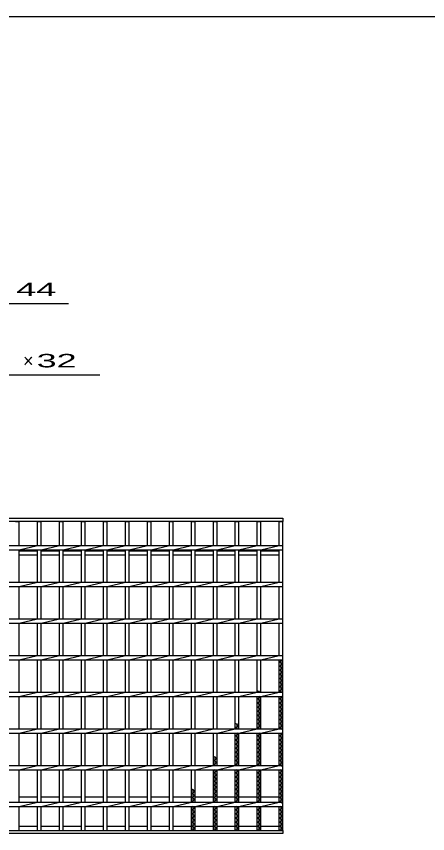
# Model space of a CAD drawing. Units: millimetres, scale not verified. Extents: x -1820 to 1731, y -1282 to 1054.
# Drawn here: x -788 to -227, y -61 to 1054 of the extents above; entities that cross this region are included whole.
import ezdxf
from ezdxf.enums import TextEntityAlignment as Align

# ---------------------------------------------------------------- set-up
doc = ezdxf.new("R2010")
doc.units = ezdxf.units.MM
doc.header["$LTSCALE"] = 10
for name, color, linetype, lineweight in [('0_2', 150, 'Continuous', 25), ('16', 3, 'Continuous', 25), ('22', 4, 'Continuous', 25)]:
    doc.layers.add(name, color=color, linetype=linetype, lineweight=lineweight)
doc.styles.add('ベクトル', font='')
doc.styles.get('ベクトル').set_extended_font_data('ベクトル')

msp = doc.modelspace()

# ---------------------------------------------------------------- linework, layer by layer
at = {"layer": '0_2'}
msp.add_line((-1729, 1053.5), (1731, 1053.5), dxfattribs=at)
at = {"layer": '16'}
for p, q in [((-1419, 369), (-424, 369)), ((-424, 369), (-424, 364.5)), ((-424, 364.5), (-1419, 364.5)), ((-789, 364.5), (-784, 364.5)), ((-784, 331.75), (-784, 364.5)), ((-759, 331.75), (-759, 364.5)), ((-759, 364.5), (-754, 364.5)), ((-754, 331.75), (-754, 364.5)), ((-729, 331.75), (-729, 364.5)), ((-729, 364.5), (-724, 364.5)), ((-724, 331.75), (-724, 364.5)), ((-699, 331.75), (-699, 364.5)), ((-699, 364.5), (-694, 364.5)), ((-694, 331.75), (-694, 364.5)), ((-669, 331.75), (-669, 364.5)), ((-669, 364.5), (-664, 364.5)), ((-664, 331.75), (-664, 364.5)), ((-639, 331.75), (-639, 364.5)), ((-639, 364.5), (-634, 364.5)), ((-634, 331.75), (-634, 364.5)), ((-609, 331.75), (-609, 364.5)), ((-609, 364.5), (-604, 364.5)), ((-604, 331.75), (-604, 364.5)), ((-579, 331.75), (-579, 364.5)), ((-579, 364.5), (-574, 364.5)), ((-574, 331.75), (-574, 364.5)), ((-549, 331.75), (-549, 364.5)), ((-549, 364.5), (-544, 364.5)), ((-544, 331.75), (-544, 364.5)), ((-519, 331.75), (-519, 364.5)), ((-519, 364.5), (-514, 364.5)), ((-514, 331.75), (-514, 364.5)), ((-489, 331.75), (-489, 364.5)), ((-489, 364.5), (-484, 364.5)), ((-484, 331.75), (-484, 364.5)), ((-459, 331.75), (-459, 364.5)), ((-459, 364.5), (-454, 364.5)), ((-454, 331.75), (-454, 364.5)), ((-429, 331.75), (-429, 364.5)), ((-429, 364.5), (-424, 364.5)), ((-424, -56.5), (-424, 364.5)), ((-1419, 331.75), (-424, 331.75)), ((-1419, 326.25), (-424, 326.25)), ((-784, 326.25), (-759, 331.75)), ((-784, 281.75), (-784, 326.25)), ((-784, 324.5), (-759, 324.5)), ((-759, 281.75), (-759, 326.25)), ((-754, 326.25), (-729, 331.75)), ((-754, 281.75), (-754, 326.25)), ((-754, 324.5), (-729, 324.5)), ((-729, 281.75), (-729, 326.25)), ((-724, 326.25), (-699, 331.75)), ((-724, 281.75), (-724, 326.25)), ((-724, 324.5), (-699, 324.5)), ((-699, 281.75), (-699, 326.25)), ((-694, 326.25), (-669, 331.75)), ((-694, 281.75), (-694, 326.25)), ((-694, 324.5), (-669, 324.5)), ((-669, 281.75), (-669, 326.25)), ((-664, 326.25), (-639, 331.75)), ((-664, 281.75), (-664, 326.25)), ((-664, 324.5), (-639, 324.5)), ((-639, 281.75), (-639, 326.25)), ((-634, 326.25), (-609, 331.75)), ((-634, 281.75), (-634, 326.25)), ((-634, 324.5), (-609, 324.5)), ((-609, 281.75), (-609, 326.25)), ((-604, 326.25), (-579, 331.75)), ((-604, 281.75), (-604, 326.25)), ((-604, 324.5), (-579, 324.5)), ((-579, 281.75), (-579, 326.25)), ((-574, 326.25), (-549, 331.75)), ((-574, 281.75), (-574, 326.25)), ((-574, 324.5), (-549, 324.5)), ((-549, 281.75), (-549, 326.25)), ((-544, 326.25), (-519, 331.75)), ((-544, 281.75), (-544, 326.25)), ((-544, 324.5), (-519, 324.5)), ((-519, 281.75), (-519, 326.25)), ((-514, 326.25), (-489, 331.75)), ((-514, 281.75), (-514, 326.25)), ((-514, 324.5), (-489, 324.5)), ((-489, 281.75), (-489, 326.25)), ((-484, 326.25), (-459, 331.75)), ((-484, 281.75), (-484, 326.25)), ((-484, 324.5), (-459, 324.5)), ((-459, 281.75), (-459, 326.25)), ((-454, 326.25), (-429, 331.75)), ((-454, 281.75), (-454, 326.25)), ((-454, 324.5), (-429, 324.5)), ((-429, 281.75), (-429, 326.25)), ((-424, 326.25), (-424, 331.75)), ((-784, 319), (-759, 319)), ((-754, 319), (-729, 319)), ((-724, 319), (-699, 319)), ((-694, 319), (-669, 319)), ((-664, 319), (-639, 319)), ((-634, 319), (-609, 319)), ((-604, 319), (-579, 319)), ((-574, 319), (-549, 319)), ((-544, 319), (-519, 319)), ((-514, 319), (-489, 319)), ((-484, 319), (-459, 319)), ((-454, 319), (-429, 319)), ((-1419, 281.75), (-424, 281.75)), ((-784, 276.25), (-759, 281.75)), ((-754, 276.25), (-729, 281.75)), ((-724, 276.25), (-699, 281.75)), ((-694, 276.25), (-669, 281.75)), ((-664, 276.25), (-639, 281.75)), ((-634, 276.25), (-609, 281.75)), ((-604, 276.25), (-579, 281.75)), ((-574, 276.25), (-549, 281.75)), ((-544, 276.25), (-519, 281.75)), ((-514, 276.25), (-489, 281.75)), ((-484, 276.25), (-459, 281.75)), ((-454, 276.25), (-429, 281.75)), ((-424, 276.25), (-424, 281.75)), ((-1419, 276.25), (-424, 276.25)), ((-784, 231.75), (-784, 276.25)), ((-759, 231.75), (-759, 276.25)), ((-754, 231.75), (-754, 276.25)), ((-729, 231.75), (-729, 276.25)), ((-724, 231.75), (-724, 276.25)), ((-699, 231.75), (-699, 276.25)), ((-694, 231.75), (-694, 276.25)), ((-669, 231.75), (-669, 276.25)), ((-664, 231.75), (-664, 276.25)), ((-639, 231.75), (-639, 276.25)), ((-634, 231.75), (-634, 276.25)), ((-609, 231.75), (-609, 276.25)), ((-604, 231.75), (-604, 276.25)), ((-579, 231.75), (-579, 276.25)), ((-574, 231.75), (-574, 276.25)), ((-549, 231.75), (-549, 276.25)), ((-544, 231.75), (-544, 276.25)), ((-519, 231.75), (-519, 276.25)), ((-514, 231.75), (-514, 276.25)), ((-489, 231.75), (-489, 276.25)), ((-484, 231.75), (-484, 276.25)), ((-459, 231.75), (-459, 276.25)), ((-454, 231.75), (-454, 276.25)), ((-429, 231.75), (-429, 276.25)), ((-1419, 231.75), (-424, 231.75)), ((-1419, 226.25), (-424, 226.25)), ((-784, 226.25), (-759, 231.75)), ((-784, 181.75), (-784, 226.25)), ((-759, 181.75), (-759, 226.25)), ((-754, 226.25), (-729, 231.75)), ((-754, 181.75), (-754, 226.25)), ((-729, 181.75), (-729, 226.25)), ((-724, 226.25), (-699, 231.75)), ((-724, 181.75), (-724, 226.25)), ((-699, 181.75), (-699, 226.25)), ((-694, 226.25), (-669, 231.75)), ((-694, 181.75), (-694, 226.25)), ((-669, 181.75), (-669, 226.25)), ((-664, 226.25), (-639, 231.75)), ((-664, 181.75), (-664, 226.25)), ((-639, 181.75), (-639, 226.25)), ((-634, 226.25), (-609, 231.75)), ((-634, 181.75), (-634, 226.25)), ((-609, 181.75), (-609, 226.25)), ((-604, 226.25), (-579, 231.75)), ((-604, 181.75), (-604, 226.25)), ((-579, 181.75), (-579, 226.25)), ((-574, 226.25), (-549, 231.75)), ((-574, 181.75), (-574, 226.25)), ((-549, 181.75), (-549, 226.25)), ((-544, 226.25), (-519, 231.75)), ((-544, 181.75), (-544, 226.25)), ((-519, 181.75), (-519, 226.25)), ((-514, 226.25), (-489, 231.75)), ((-514, 181.75), (-514, 226.25)), ((-489, 181.75), (-489, 226.25)), ((-484, 226.25), (-459, 231.75)), ((-484, 181.75), (-484, 226.25)), ((-459, 181.75), (-459, 226.25)), ((-454, 226.25), (-429, 231.75)), ((-454, 181.75), (-454, 226.25)), ((-429, 181.75), (-429, 226.25)), ((-424, 226.25), (-424, 231.75)), ((-1419, 181.75), (-424, 181.75)), ((-784, 176.25), (-759, 181.75)), ((-754, 176.25), (-729, 181.75)), ((-724, 176.25), (-699, 181.75)), ((-694, 176.25), (-669, 181.75)), ((-664, 176.25), (-639, 181.75)), ((-634, 176.25), (-609, 181.75)), ((-604, 176.25), (-579, 181.75)), ((-574, 176.25), (-549, 181.75)), ((-544, 176.25), (-519, 181.75)), ((-514, 176.25), (-489, 181.75)), ((-484, 176.25), (-459, 181.75)), ((-454, 176.25), (-429, 181.75)), ((-424, 176.25), (-424, 181.75)), ((-1419, 176.25), (-424, 176.25)), ((-784, 131.75), (-784, 176.25)), ((-759, 131.75), (-759, 176.25)), ((-754, 131.75), (-754, 176.25)), ((-729, 131.75), (-729, 176.25)), ((-724, 131.75), (-724, 176.25)), ((-699, 131.75), (-699, 176.25)), ((-694, 131.75), (-694, 176.25)), ((-669, 131.75), (-669, 176.25)), ((-664, 131.75), (-664, 176.25)), ((-639, 131.75), (-639, 176.25)), ((-634, 131.75), (-634, 176.25)), ((-609, 131.75), (-609, 176.25)), ((-604, 131.75), (-604, 176.25)), ((-579, 131.75), (-579, 176.25)), ((-574, 131.75), (-574, 176.25)), ((-549, 131.75), (-549, 176.25)), ((-544, 131.75), (-544, 176.25)), ((-519, 131.75), (-519, 176.25)), ((-514, 131.75), (-514, 176.25)), ((-489, 131.75), (-489, 176.25)), ((-484, 131.75), (-484, 176.25)), ((-459, 131.75), (-459, 176.25)), ((-454, 131.75), (-454, 176.25)), ((-429, 131.75), (-429, 176.25)), ((-429, 173.1), (-424, 175.9)), ((-424, 170.3), (-429, 173.1)), ((-429, 167.5), (-424, 170.3)), ((-424, 164.7), (-429, 167.5)), ((-426.5, 131.75), (-426.5, 176.25)), ((-424, 175.9), (-424.62, 176.25)), ((-429, 161.9), (-424, 164.7)), ((-424, 159.1), (-429, 161.9)), ((-429, 156.3), (-424, 159.1)), ((-424, 153.5), (-429, 156.3)), ((-429, 150.7), (-424, 153.5)), ((-424, 147.9), (-429, 150.7)), ((-429, 145.1), (-424, 147.9)), ((-424, 142.3), (-429, 145.1)), ((-455.16, 131.75), (-459, 133.9)), ((-456.5, 131.75), (-456.5, 133.9)), ((-429, 139.5), (-424, 142.3)), ((-424, 136.7), (-429, 139.5)), ((-429, 133.9), (-424, 136.7)), ((-424, 131.1), (-429, 133.9)), ((-1419, 131.75), (-424, 131.75)), ((-1419, 126.25), (-424, 126.25)), ((-784, 126.25), (-759, 131.75)), ((-784, 81.75), (-784, 126.25)), ((-759, 81.75), (-759, 126.25)), ((-754, 126.25), (-729, 131.75)), ((-754, 81.75), (-754, 126.25)), ((-729, 81.75), (-729, 126.25)), ((-724, 126.25), (-699, 131.75)), ((-724, 81.75), (-724, 126.25)), ((-699, 81.75), (-699, 126.25)), ((-694, 126.25), (-669, 131.75)), ((-694, 81.75), (-694, 126.25)), ((-669, 81.75), (-669, 126.25)), ((-664, 126.25), (-639, 131.75)), ((-664, 81.75), (-664, 126.25)), ((-639, 81.75), (-639, 126.25)), ((-634, 126.25), (-609, 131.75)), ((-634, 81.75), (-634, 126.25)), ((-609, 81.75), (-609, 126.25)), ((-604, 126.25), (-579, 131.75)), ((-604, 81.75), (-604, 126.25)), ((-579, 81.75), (-579, 126.25)), ((-574, 126.25), (-549, 131.75)), ((-574, 81.75), (-574, 126.25)), ((-549, 81.75), (-549, 126.25)), ((-544, 126.25), (-519, 131.75)), ((-544, 81.75), (-544, 126.25)), ((-519, 81.75), (-519, 126.25)), ((-514, 126.25), (-489, 131.75)), ((-514, 81.75), (-514, 126.25)), ((-489, 81.75), (-489, 126.25)), ((-484, 126.25), (-459, 131.75)), ((-484, 81.75), (-484, 126.25)), ((-459, 81.75), (-459, 126.25)), ((-459, 122.7), (-454, 125.5)), ((-454, 119.9), (-459, 122.7)), ((-456.5, 81.75), (-456.5, 126.25)), ((-454, 125.5), (-455.34, 126.25)), ((-454, 126.25), (-429, 131.75)), ((-454, 81.75), (-454, 126.25)), ((-429, 81.75), (-429, 126.25)), ((-429, 122.7), (-424, 125.5)), ((-424, 119.9), (-429, 122.7)), ((-426.5, 81.75), (-426.5, 126.25)), ((-424, 125.5), (-425.34, 126.25)), ((-424, 126.25), (-424, 131.75)), ((-459, 117.1), (-454, 119.9)), ((-454, 114.3), (-459, 117.1)), ((-459, 111.5), (-454, 114.3)), ((-454, 108.7), (-459, 111.5)), ((-429, 117.1), (-424, 119.9)), ((-424, 114.3), (-429, 117.1)), ((-429, 111.5), (-424, 114.3)), ((-424, 108.7), (-429, 111.5)), ((-459, 105.9), (-454, 108.7)), ((-454, 103.1), (-459, 105.9)), ((-459, 100.3), (-454, 103.1)), ((-429, 105.9), (-424, 108.7)), ((-424, 103.1), (-429, 105.9)), ((-429, 100.3), (-424, 103.1)), ((-454, 97.5), (-459, 100.3)), ((-459, 94.7), (-454, 97.5)), ((-454, 91.9), (-459, 94.7)), ((-459, 89.1), (-454, 91.9)), ((-424, 97.5), (-429, 100.3)), ((-429, 94.7), (-424, 97.5)), ((-424, 91.9), (-429, 94.7)), ((-429, 89.1), (-424, 91.9)), ((-1419, 81.75), (-424, 81.75)), ((-784, 76.25), (-759, 81.75)), ((-754, 76.25), (-729, 81.75)), ((-724, 76.25), (-699, 81.75)), ((-694, 76.25), (-669, 81.75)), ((-664, 76.25), (-639, 81.75)), ((-634, 76.25), (-609, 81.75)), ((-604, 76.25), (-579, 81.75)), ((-574, 76.25), (-549, 81.75)), ((-544, 76.25), (-519, 81.75)), ((-514, 76.25), (-489, 81.75)), ((-484, 86.3), (-489, 89.1)), ((-489, 83.5), (-484, 86.3)), ((-485.87, 81.75), (-489, 83.5)), ((-486.5, 81.75), (-486.5, 89.1)), ((-484, 76.25), (-459, 81.75)), ((-454, 86.3), (-459, 89.1)), ((-459, 83.5), (-454, 86.3)), ((-455.87, 81.75), (-459, 83.5)), ((-454, 76.25), (-429, 81.75)), ((-424, 86.3), (-429, 89.1)), ((-429, 83.5), (-424, 86.3)), ((-424, 80.7), (-429, 83.5)), ((-424, 76.25), (-424, 81.75)), ((-1419, 76.25), (-424, 76.25)), ((-784, 31.75), (-784, 76.25)), ((-759, 31.75), (-759, 76.25)), ((-754, 31.75), (-754, 76.25)), ((-729, 31.75), (-729, 76.25)), ((-724, 31.75), (-724, 76.25)), ((-699, 31.75), (-699, 76.25)), ((-694, 31.75), (-694, 76.25)), ((-669, 31.75), (-669, 76.25)), ((-664, 31.75), (-664, 76.25)), ((-639, 31.75), (-639, 76.25)), ((-634, 31.75), (-634, 76.25)), ((-609, 31.75), (-609, 76.25)), ((-604, 31.75), (-604, 76.25)), ((-579, 31.75), (-579, 76.25)), ((-574, 31.75), (-574, 76.25)), ((-549, 31.75), (-549, 76.25)), ((-544, 31.75), (-544, 76.25)), ((-519, 31.75), (-519, 76.25)), ((-514, 31.75), (-514, 76.25)), ((-489, 31.75), (-489, 76.25)), ((-489, 72.3), (-484, 75.1)), ((-484, 69.5), (-489, 72.3)), ((-489, 66.7), (-484, 69.5)), ((-486.5, 31.75), (-486.5, 76.25)), ((-484, 75.1), (-486.05, 76.25)), ((-484, 31.75), (-484, 76.25)), ((-459, 31.75), (-459, 76.25)), ((-459, 72.3), (-454, 75.1)), ((-454, 69.5), (-459, 72.3)), ((-459, 66.7), (-454, 69.5)), ((-456.5, 31.75), (-456.5, 76.25)), ((-454, 75.1), (-456.05, 76.25)), ((-454, 31.75), (-454, 76.25)), ((-429, 31.75), (-429, 76.25)), ((-429, 72.3), (-424, 75.1)), ((-424, 69.5), (-429, 72.3)), ((-429, 66.7), (-424, 69.5)), ((-426.5, 31.75), (-426.5, 76.25)), ((-424, 75.1), (-426.05, 76.25)), ((-484, 63.9), (-489, 66.7)), ((-489, 61.1), (-484, 63.9)), ((-484, 58.3), (-489, 61.1)), ((-489, 55.5), (-484, 58.3)), ((-454, 63.9), (-459, 66.7)), ((-459, 61.1), (-454, 63.9)), ((-454, 58.3), (-459, 61.1)), ((-459, 55.5), (-454, 58.3)), ((-424, 63.9), (-429, 66.7)), ((-429, 61.1), (-424, 63.9)), ((-424, 58.3), (-429, 61.1)), ((-429, 55.5), (-424, 58.3)), ((-484, 52.7), (-489, 55.5)), ((-489, 49.9), (-484, 52.7)), ((-484, 47.1), (-489, 49.9)), ((-489, 44.3), (-484, 47.1)), ((-454, 52.7), (-459, 55.5)), ((-459, 49.9), (-454, 52.7)), ((-454, 47.1), (-459, 49.9)), ((-459, 44.3), (-454, 47.1)), ((-424, 52.7), (-429, 55.5)), ((-429, 49.9), (-424, 52.7)), ((-424, 47.1), (-429, 49.9)), ((-429, 44.3), (-424, 47.1)), ((-514, 41.5), (-519, 44.3)), ((-519, 38.7), (-514, 41.5)), ((-514, 35.9), (-519, 38.7)), ((-519, 33.1), (-514, 35.9)), ((-516.5, 31.75), (-516.5, 44.3)), ((-484, 41.5), (-489, 44.3)), ((-489, 38.7), (-484, 41.5)), ((-484, 35.9), (-489, 38.7)), ((-489, 33.1), (-484, 35.9)), ((-454, 41.5), (-459, 44.3)), ((-459, 38.7), (-454, 41.5)), ((-454, 35.9), (-459, 38.7)), ((-459, 33.1), (-454, 35.9)), ((-424, 41.5), (-429, 44.3)), ((-429, 38.7), (-424, 41.5)), ((-424, 35.9), (-429, 38.7)), ((-429, 33.1), (-424, 35.9)), ((-1419, 31.75), (-424, 31.75)), ((-1419, 26.25), (-424, 26.25)), ((-784, 26.25), (-759, 31.75)), ((-784, -18.25), (-784, 26.25)), ((-759, -18.25), (-759, 26.25)), ((-754, 26.25), (-729, 31.75)), ((-754, -18.25), (-754, 26.25)), ((-729, -18.25), (-729, 26.25)), ((-724, 26.25), (-699, 31.75)), ((-724, -18.25), (-724, 26.25)), ((-699, -18.25), (-699, 26.25)), ((-694, 26.25), (-669, 31.75)), ((-694, -18.25), (-694, 26.25)), ((-669, -18.25), (-669, 26.25)), ((-664, 26.25), (-639, 31.75)), ((-664, -18.25), (-664, 26.25)), ((-639, -18.25), (-639, 26.25)), ((-634, 26.25), (-609, 31.75)), ((-634, -18.25), (-634, 26.25)), ((-609, -18.25), (-609, 26.25)), ((-604, 26.25), (-579, 31.75)), ((-604, -18.25), (-604, 26.25)), ((-579, -18.25), (-579, 26.25)), ((-574, 26.25), (-549, 31.75)), ((-574, -18.25), (-574, 26.25)), ((-549, -18.25), (-549, 26.25)), ((-544, 26.25), (-519, 31.75)), ((-544, -18.25), (-544, 26.25)), ((-516.59, 31.75), (-519, 33.1)), ((-519, -18.25), (-519, 26.25)), ((-519, 21.9), (-514, 24.7)), ((-514, 24.7), (-516.77, 26.25)), ((-516.5, -18.25), (-516.5, 26.25)), ((-514, 26.25), (-489, 31.75)), ((-514, -18.25), (-514, 26.25)), ((-486.59, 31.75), (-489, 33.1)), ((-489, -18.25), (-489, 26.25)), ((-489, 21.9), (-484, 24.7)), ((-484, 24.7), (-486.77, 26.25)), ((-486.5, -18.25), (-486.5, 26.25)), ((-484, 26.25), (-459, 31.75)), ((-484, -18.25), (-484, 26.25)), ((-456.59, 31.75), (-459, 33.1)), ((-459, -18.25), (-459, 26.25)), ((-459, 21.9), (-454, 24.7)), ((-454, 24.7), (-456.77, 26.25)), ((-456.5, -18.25), (-456.5, 26.25)), ((-454, 26.25), (-429, 31.75)), ((-454, -18.25), (-454, 26.25)), ((-424, 30.3), (-429, 33.1)), ((-429, -18.25), (-429, 26.25)), ((-429, 21.9), (-424, 24.7)), ((-424, 24.7), (-426.77, 26.25)), ((-426.5, -18.25), (-426.5, 26.25)), ((-424, 26.25), (-424, 31.75)), ((-514, 19.1), (-519, 21.9)), ((-519, 16.3), (-514, 19.1)), ((-514, 13.5), (-519, 16.3)), ((-519, 10.7), (-514, 13.5)), ((-484, 19.1), (-489, 21.9)), ((-489, 16.3), (-484, 19.1)), ((-484, 13.5), (-489, 16.3)), ((-489, 10.7), (-484, 13.5)), ((-454, 19.1), (-459, 21.9)), ((-459, 16.3), (-454, 19.1)), ((-454, 13.5), (-459, 16.3)), ((-459, 10.7), (-454, 13.5)), ((-424, 19.1), (-429, 21.9)), ((-429, 16.3), (-424, 19.1)), ((-424, 13.5), (-429, 16.3)), ((-429, 10.7), (-424, 13.5)), ((-514, 7.9), (-519, 10.7)), ((-519, 5.1), (-514, 7.9)), ((-514, 2.3), (-519, 5.1)), ((-519, -0.5), (-514, 2.3)), ((-484, 7.9), (-489, 10.7)), ((-489, 5.1), (-484, 7.9)), ((-484, 2.3), (-489, 5.1)), ((-489, -0.5), (-484, 2.3)), ((-454, 7.9), (-459, 10.7)), ((-459, 5.1), (-454, 7.9)), ((-454, 2.3), (-459, 5.1)), ((-459, -0.5), (-454, 2.3)), ((-424, 7.9), (-429, 10.7)), ((-429, 5.1), (-424, 7.9)), ((-424, 2.3), (-429, 5.1)), ((-429, -0.5), (-424, 2.3)), ((-784, -11), (-759, -11)), ((-754, -11), (-729, -11)), ((-724, -11), (-699, -11)), ((-694, -11), (-669, -11)), ((-664, -11), (-639, -11)), ((-634, -11), (-609, -11)), ((-604, -11), (-579, -11)), ((-574, -11), (-549, -11)), ((-544, -3.3), (-549, -0.5)), ((-549, -6.1), (-544, -3.3)), ((-544, -8.9), (-549, -6.1)), ((-549, -11.7), (-544, -8.9)), ((-546.5, -18.25), (-546.5, -0.5)), ((-544, -11), (-519, -11)), ((-514, -3.3), (-519, -0.5)), ((-519, -6.1), (-514, -3.3)), ((-514, -8.9), (-519, -6.1)), ((-519, -11.7), (-514, -8.9)), ((-514, -11), (-489, -11)), ((-484, -3.3), (-489, -0.5)), ((-489, -6.1), (-484, -3.3)), ((-484, -8.9), (-489, -6.1)), ((-489, -11.7), (-484, -8.9)), ((-484, -11), (-459, -11)), ((-454, -3.3), (-459, -0.5)), ((-459, -6.1), (-454, -3.3)), ((-454, -8.9), (-459, -6.1)), ((-459, -11.7), (-454, -8.9)), ((-454, -11), (-429, -11)), ((-424, -3.3), (-429, -0.5)), ((-429, -6.1), (-424, -3.3)), ((-424, -8.9), (-429, -6.1)), ((-429, -11.7), (-424, -8.9)), ((-1419, -18.25), (-424, -18.25)), ((-784, -23.75), (-759, -18.25)), ((-754, -23.75), (-729, -18.25)), ((-724, -23.75), (-699, -18.25)), ((-694, -23.75), (-669, -18.25)), ((-664, -23.75), (-639, -18.25)), ((-634, -23.75), (-609, -18.25)), ((-604, -23.75), (-579, -18.25)), ((-574, -23.75), (-549, -18.25)), ((-544, -14.5), (-549, -11.7)), ((-549, -17.3), (-544, -14.5)), ((-547.3, -18.25), (-549, -17.3)), ((-544, -23.75), (-519, -18.25)), ((-514, -14.5), (-519, -11.7)), ((-519, -17.3), (-514, -14.5)), ((-517.3, -18.25), (-519, -17.3)), ((-514, -23.75), (-489, -18.25)), ((-484, -14.5), (-489, -11.7)), ((-489, -17.3), (-484, -14.5)), ((-487.3, -18.25), (-489, -17.3)), ((-484, -23.75), (-459, -18.25)), ((-454, -14.5), (-459, -11.7)), ((-459, -17.3), (-454, -14.5)), ((-457.3, -18.25), (-459, -17.3)), ((-454, -23.75), (-429, -18.25)), ((-424, -14.5), (-429, -11.7)), ((-429, -17.3), (-424, -14.5)), ((-424, -20.1), (-429, -17.3)), ((-424, -23.75), (-424, -18.25)), ((-1419, -23.75), (-424, -23.75)), ((-784, -56.5), (-784, -23.75)), ((-759, -56.5), (-759, -23.75)), ((-754, -56.5), (-754, -23.75)), ((-729, -56.5), (-729, -23.75)), ((-724, -56.5), (-724, -23.75)), ((-699, -56.5), (-699, -23.75)), ((-694, -56.5), (-694, -23.75)), ((-669, -56.5), (-669, -23.75)), ((-664, -56.5), (-664, -23.75)), ((-639, -56.5), (-639, -23.75)), ((-634, -56.5), (-634, -23.75)), ((-609, -56.5), (-609, -23.75)), ((-604, -56.5), (-604, -23.75)), ((-579, -56.5), (-579, -23.75)), ((-574, -56.5), (-574, -23.75)), ((-549, -56.5), (-549, -23.75)), ((-549, -28.5), (-544, -25.7)), ((-544, -31.3), (-549, -28.5)), ((-549, -34.1), (-544, -31.3)), ((-544, -25.7), (-547.48, -23.75)), ((-546.5, -56.5), (-546.5, -23.75)), ((-544, -56.5), (-544, -23.75)), ((-519, -56.5), (-519, -23.75)), ((-519, -28.5), (-514, -25.7)), ((-514, -31.3), (-519, -28.5)), ((-519, -34.1), (-514, -31.3)), ((-514, -25.7), (-517.48, -23.75)), ((-516.5, -56.5), (-516.5, -23.75)), ((-514, -56.5), (-514, -23.75)), ((-489, -56.5), (-489, -23.75)), ((-489, -28.5), (-484, -25.7)), ((-484, -31.3), (-489, -28.5)), ((-489, -34.1), (-484, -31.3)), ((-484, -25.7), (-487.48, -23.75)), ((-486.5, -56.5), (-486.5, -23.75)), ((-484, -56.5), (-484, -23.75)), ((-459, -56.5), (-459, -23.75)), ((-459, -28.5), (-454, -25.7)), ((-454, -31.3), (-459, -28.5)), ((-459, -34.1), (-454, -31.3)), ((-454, -25.7), (-457.48, -23.75)), ((-456.5, -56.5), (-456.5, -23.75)), ((-454, -56.5), (-454, -23.75)), ((-429, -56.5), (-429, -23.75)), ((-429, -28.5), (-424, -25.7)), ((-424, -31.3), (-429, -28.5)), ((-429, -34.1), (-424, -31.3)), ((-424, -25.7), (-427.48, -23.75)), ((-426.5, -56.5), (-426.5, -23.75)), ((-544, -36.9), (-549, -34.1)), ((-549, -39.7), (-544, -36.9)), ((-544, -42.5), (-549, -39.7)), ((-549, -45.3), (-544, -42.5)), ((-514, -36.9), (-519, -34.1)), ((-519, -39.7), (-514, -36.9)), ((-514, -42.5), (-519, -39.7)), ((-519, -45.3), (-514, -42.5)), ((-484, -36.9), (-489, -34.1)), ((-489, -39.7), (-484, -36.9)), ((-484, -42.5), (-489, -39.7)), ((-489, -45.3), (-484, -42.5)), ((-454, -36.9), (-459, -34.1)), ((-459, -39.7), (-454, -36.9)), ((-454, -42.5), (-459, -39.7)), ((-459, -45.3), (-454, -42.5)), ((-424, -36.9), (-429, -34.1)), ((-429, -39.7), (-424, -36.9)), ((-424, -42.5), (-429, -39.7)), ((-429, -45.3), (-424, -42.5)), ((-784, -51), (-759, -51)), ((-754, -51), (-729, -51)), ((-724, -51), (-699, -51)), ((-694, -51), (-669, -51)), ((-664, -51), (-639, -51)), ((-634, -51), (-609, -51)), ((-604, -51), (-579, -51)), ((-574, -51), (-549, -51)), ((-544, -48.1), (-549, -45.3)), ((-549, -50.9), (-544, -48.1)), ((-544, -53.7), (-549, -50.9)), ((-549, -56.5), (-544, -53.7)), ((-544, -51), (-519, -51)), ((-514, -48.1), (-519, -45.3)), ((-519, -50.9), (-514, -48.1)), ((-514, -53.7), (-519, -50.9)), ((-519, -56.5), (-514, -53.7)), ((-514, -51), (-489, -51)), ((-484, -48.1), (-489, -45.3)), ((-489, -50.9), (-484, -48.1)), ((-484, -53.7), (-489, -50.9)), ((-489, -56.5), (-484, -53.7)), ((-484, -51), (-459, -51)), ((-454, -48.1), (-459, -45.3)), ((-459, -50.9), (-454, -48.1)), ((-454, -53.7), (-459, -50.9)), ((-459, -56.5), (-454, -53.7)), ((-454, -51), (-429, -51)), ((-424, -48.1), (-429, -45.3)), ((-429, -50.9), (-424, -48.1)), ((-424, -53.7), (-429, -50.9)), ((-429, -56.5), (-424, -53.7)), ((-1419, -56.5), (-424, -56.5)), ((-424, -61), (-1419, -61)), ((-789, -56.5), (-784, -56.5)), ((-759, -56.5), (-754, -56.5)), ((-729, -56.5), (-724, -56.5)), ((-699, -56.5), (-694, -56.5)), ((-669, -56.5), (-664, -56.5)), ((-639, -56.5), (-634, -56.5)), ((-609, -56.5), (-604, -56.5)), ((-579, -56.5), (-574, -56.5)), ((-549, -56.5), (-544, -56.5)), ((-519, -56.5), (-514, -56.5)), ((-489, -56.5), (-484, -56.5)), ((-459, -56.5), (-454, -56.5)), ((-429, -56.5), (-424, -56.5)), ((-424, -56.5), (-424, -61))]:
    msp.add_line(p, q, dxfattribs=at)
at = {"layer": '22'}
for p, q in [((-1176.5, 661.75), (-716.5, 661.75)), ((-1093.75, 564.5), (-673.75, 564.5))]:
    msp.add_line(p, q, dxfattribs=at)

# ---------------------------------------------------------------- texts
at = {"layer": '22', "color": 2, "style": 'ベクトル', "width": 2}
for s, p in [(' 44 ', (-801.5, 681.25)), (' 32 ', (-773.75, 584))]:
    msp.add_text(s, height=18.33, dxfattribs=at).set_placement(p, align=Align.MIDDLE_LEFT)
at = {"layer": '22', "color": 2, "style": 'ベクトル'}
msp.add_text('×', height=18.33, dxfattribs=at).set_placement((-778.75, 584), align=Align.MIDDLE_LEFT)

doc.saveas('drawing.dxf')
